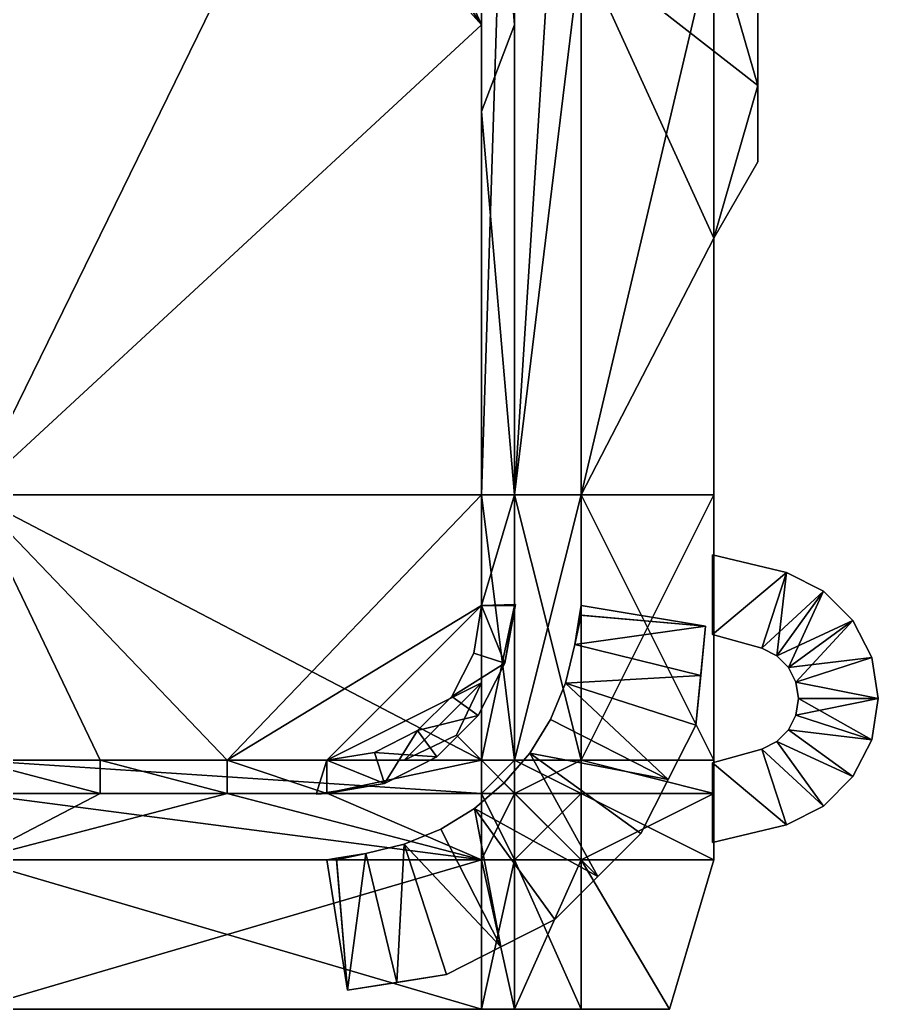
# Model space of a CAD drawing. Header units: millimetres. Extents: x -78 to 41, y -39 to 54.
# Drawn here: x 2.12 to 40.94, y -39.25 to 5.48 of the extents above; entities that cross this region are included whole.
import ezdxf

# ---------------------------------------------------------------- set-up
doc = ezdxf.new("R2010")
doc.units = ezdxf.units.MM
for name, color, linetype in [('CUBE2', 7, 'Continuous'), ('TUBE11_CO3', 7, 'Continuous'), ('TUBE5_COP7', 7, 'Continuous'), ('TUBE5_EXT8', 7, 'Continuous')]:
    doc.layers.add(name, color=color, linetype=linetype)

msp = doc.modelspace()

# ---------------------------------------------------------------- meshes
at = {"layer": 'CUBE2'}
mesh = msp.add_polyface(dxfattribs=at)
corners = [(5.75, 31.007, 17.966), (11.5, 31.007, 17.966), (16, 32.507, 17.966), (16, 31.007, 17.966), (0, 32.507, 17.966), (0, 31.007, 17.966), (0, -15.993, -14.034), (0, 31.007, -14.034), (23, 31.007, -14.034), (0, 32.507, -14.034), (23, 32.507, -14.034), (11.5, 31.007, 15.466), (11.5, 31.007, 5.966), (16, 31.007, 5.966), (16, 31.007, 15.466), (16, 31.007, 15.466), (0, 31.007, -1.034), (0, 31.007, -8.034), (5.75, 31.007, -8.034), (5.75, 31.007, 5.966), (0, 31.007, 5.966), (-5.75, 31.007, 5.966), (-5.75, 31.007, -8.034), (23, 5.257, -8.034), (19.5, 31.007, -8.034), (16, 31.007, -8.034), (23, 27.507, -8.034), (11.5, 31.007, -8.034), (23, 24.007, -8.034), (23, 31.007, 15.466), (19.5, 31.007, 15.466), (21.724, 29.73, 5.966), (19.5, 31.007, 5.966), (19.5, 31.007, -1.034), (21.724, 29.73, -8.034), (-5.75, 31.007, 17.966), (-5.75, 31.007, 15.466), (0, 31.007, 15.466), (5.75, 31.007, 15.466), (19.5, 31.007, 10.716)]
mesh.append_faces([[corners[k] for k in face] for face in [(9, 8, 7), (16, 19, 20), (34, 33, 24), (13, 33, 32), (20, 38, 37)]], dxfattribs={"vtx0": -1})
mesh.append_faces([[corners[k] for k in face] for face in [(4, 0, 2)]], dxfattribs={"vtx0": -1, "vtx1": -1})
mesh.append_faces([[corners[k] for k in face] for face in [(16, 18, 19), (23, 18, 17), (27, 23, 28), (29, 14, 30)]], dxfattribs={"vtx0": -1, "vtx2": -1})
mesh.append_faces([[corners[k] for k in face] for face in [(20, 21, 16), (19, 18, 12), (12, 27, 13), (38, 19, 11)]], dxfattribs={"vtx1": -1})
mesh.append_faces([[corners[k] for k in face] for face in [(0, 1, 2), (15, 11, 13), (24, 25, 26), (25, 27, 28), (27, 18, 23), (13, 25, 33), (14, 13, 39)]], dxfattribs={"vtx1": -1, "vtx2": -1})
mesh.append_faces([[corners[k] for k in face] for face in [(1, 3, 2), (4, 5, 0), (6, 7, 8), (9, 10, 8), (11, 12, 13), (13, 14, 15), (16, 17, 18), (22, 17, 16), (29, 15, 14), (31, 32, 33), (35, 5, 4), (5, 35, 36), (36, 37, 5), (0, 5, 37), (37, 38, 0), (1, 0, 38), (38, 11, 1), (3, 1, 11), (11, 15, 3), (2, 3, 15), (25, 24, 33), (39, 30, 14), (13, 32, 39), (18, 27, 12), (27, 25, 13), (19, 12, 11), (20, 19, 38), (37, 36, 21), (21, 20, 37)]], dxfattribs={"vtx2": -1})
mesh = msp.add_polyface(dxfattribs=at)
corners = [(23, 31.007, 15.466), (24.5, 31.007, 15.466), (24.5, 32.507, 15.466), (23, 32.507, 15.466), (24.5, 5.257, 17.966), (24.5, 24.007, 17.966), (23, 24.007, 17.966), (23, 1.34, 17.966), (24.5, 31.007, 15.466), (27.5, 31.007, 15.466), (27.5, 32.507, 15.466), (24.5, 32.507, 15.466), (27.5, 8.757, 15.466), (33.5, 32.507, 17.966), (27.5, 32.507, 17.966), (27.5, 31.007, 17.966), (23, -15.993, -14.034), (23, 31.007, -14.034), (24.5, 31.007, -14.034), (23, 32.507, -14.034), (24.5, 32.507, -14.034), (24.5, -15.993, -14.034), (27.5, 31.007, -14.034), (21.724, 29.73, 15.466), (23, 27.507, 15.466), (23, 24.007, 15.466), (23, 24.007, 15.466), (23, 27.507, 15.466), (21.724, 29.73, 5.966), (21.724, 29.73, -8.034), (23, 27.507, 5.966), (23, 27.507, -8.034), (19.5, 31.007, -8.034), (16, 31.007, -8.034), (23, 24.007, -8.034), (23, -15.993, 15.466), (19.5, 31.007, 15.466), (23, 5.257, 5.966), (23, 24.007, 5.966), (23, 5.257, -8.034), (19.5, 31.007, -1.034), (24.5, 24.007, 15.466), (24.5, -15.993, 15.466), (24.5, -15.993, 15.466), (27.5, 8.757, 17.966), (19.5, 31.007, 10.716), (19.5, 31.007, 5.966), (16, 31.007, 15.466), (23, 1.34, 15.466)]
mesh.append_faces([[corners[k] for k in face] for face in [(8, 12, 9), (19, 18, 17), (20, 22, 18), (0, 36, 23), (28, 45, 46), (38, 24, 30), (3, 47, 0), (30, 23, 28)]], dxfattribs={"vtx0": -1})
mesh.append_faces([[corners[k] for k in face] for face in [(7, 4, 6)]], dxfattribs={"vtx0": -1, "vtx1": -1})
mesh.append_faces([[corners[k] for k in face] for face in [(33, 34, 31)]], dxfattribs={"vtx0": -1, "vtx2": -1})
mesh.append_faces([[corners[k] for k in face] for face in [(28, 29, 30), (1, 8, 2), (41, 42, 1)]], dxfattribs={"vtx1": -1})
mesh.append_faces([[corners[k] for k in face] for face in [(23, 24, 25), (25, 27, 23), (37, 38, 39), (29, 28, 40), (44, 15, 12), (28, 23, 45), (41, 1, 27)]], dxfattribs={"vtx1": -1, "vtx2": -1})
mesh.append_faces([[corners[k] for k in face] for face in [(0, 1, 2), (2, 3, 0), (4, 5, 6), (8, 9, 10), (10, 11, 8), (13, 14, 15), (16, 17, 18), (19, 20, 18), (21, 18, 22), (24, 26, 25), (27, 0, 23), (29, 31, 30), (31, 29, 32), (25, 26, 35), (38, 34, 39), (43, 8, 1), (15, 9, 12), (10, 9, 15), (26, 38, 37), (23, 36, 45), (38, 26, 24), (27, 25, 41), (1, 0, 27), (41, 5, 4), (6, 5, 41), (41, 25, 6), (48, 7, 6), (6, 25, 48), (38, 30, 31), (31, 34, 38), (30, 24, 23)]], dxfattribs={"vtx2": -1})
mesh = msp.add_polyface(dxfattribs=at)
corners = [(19.5, -27.993, 5.966), (21.873, -26.866, 5.966), (23, -24.493, 5.966), (16, -27.993, 5.966), (23, -20.993, 5.966), (11.5, -27.993, 5.966), (23, -15.993, 5.966), (0, -15.993, 5.966), (0, -27.993, 5.966), (5.75, -27.993, 5.966), (0, -15.993, -14.034), (23, -15.993, -14.034), (23, -27.993, -14.034), (0, -27.993, -14.034), (23, 31.007, -14.034), (5.75, -27.993, 15.466), (11.5, -27.993, 15.466), (0, -27.993, 15.466), (16, -27.993, 15.466), (16, -27.993, 15.466), (0, -27.993, 15.466), (23, -15.993, 15.466), (23, -20.993, 15.466), (23, -20.993, 15.466), (23, -15.993, 15.466), (23, -15.993, -8.034), (0, -15.993, -8.034), (23, -27.993, 15.466), (23, -24.493, 15.466), (21.873, -26.866, 15.466), (23, 5.257, -8.034), (0, 31.007, -8.034), (23, 1.34, 15.466), (23, 24.007, 15.466), (19.5, -27.993, 15.466), (-16, -27.993, 15.466), (11.5, -27.993, 17.966), (16, -27.993, 17.966), (5.75, -27.993, 17.966), (0, -27.993, 17.966), (-5.75, -27.993, 15.466), (-5.75, -27.993, 17.966), (-11.5, -27.993, 5.966), (-5.75, -27.993, 5.966)]
mesh.append_faces([[corners[k] for k in face] for face in [(10, 12, 13), (27, 28, 29), (17, 41, 39)]], dxfattribs={"vtx0": -1})
mesh.append_faces([[corners[k] for k in face] for face in [(7, 5, 6), (9, 19, 5)]], dxfattribs={"vtx0": -1, "vtx1": -1})
mesh.append_faces([[corners[k] for k in face] for face in [(2, 3, 0), (4, 5, 3), (7, 9, 5), (27, 22, 28), (30, 31, 26), (9, 20, 19), (7, 42, 43)]], dxfattribs={"vtx0": -1, "vtx2": -1})
mesh.append_faces([[corners[k] for k in face] for face in [(15, 16, 17), (6, 25, 7)]], dxfattribs={"vtx1": -1})
mesh.append_faces([[corners[k] for k in face] for face in [(2, 4, 3), (4, 6, 5), (16, 18, 17), (18, 19, 17), (32, 33, 21), (17, 20, 35), (18, 27, 34)]], dxfattribs={"vtx1": -1, "vtx2": -1})
mesh.append_faces([[corners[k] for k in face] for face in [(0, 1, 2), (7, 8, 9), (10, 11, 12), (14, 11, 10), (19, 20, 17), (21, 22, 23), (23, 24, 21), (25, 26, 7), (27, 23, 22), (26, 25, 30), (21, 24, 32), (19, 34, 0), (0, 3, 19), (19, 3, 5), (9, 8, 20), (29, 28, 2), (2, 1, 29), (34, 19, 18), (27, 29, 34), (36, 37, 18), (18, 16, 36), (38, 36, 16), (16, 15, 38), (39, 38, 15), (15, 17, 39), (17, 40, 41), (34, 29, 1), (1, 0, 34), (43, 8, 7)]], dxfattribs={"vtx2": -1})
mesh = msp.add_polyface(dxfattribs=at)
corners = [(24.5, -15.993, 17.966), (23, 1.34, 17.966), (23, -15.993, 17.966), (24.5, 5.257, 17.966), (24.5, -27.993, 15.466), (24.5, -20.993, 15.466), (23, -27.993, 15.466), (23, -20.993, 15.466), (24.5, 31.007, 15.466), (24.5, -15.993, 15.466), (27.5, 8.757, 15.466), (27.5, -15.993, 15.466), (24.5, -27.993, 15.466), (27.5, -27.993, 15.466), (33.5, -4.39, 17.966), (27.5, 8.757, 17.966), (27.5, -15.993, 17.966), (33.5, -15.993, 17.966), (27.5, -27.993, 17.966), (33.5, -27.993, 17.966), (23, -15.993, -14.034), (24.5, -15.993, -14.034), (24.5, -27.993, -14.034), (23, -27.993, -14.034), (24.5, 31.007, -14.034), (27.5, -15.993, -14.034), (27.5, -27.993, -14.034), (27.5, 31.007, -14.034), (33.5, -15.993, -14.034), (33.5, -27.993, -14.034), (23, -15.993, 5.966), (23, 5.257, 5.966), (23, -15.993, -8.034), (23, 5.257, -8.034), (24.5, -15.993, 15.466), (24.5, 31.007, 15.466), (23, -20.993, 5.966), (23, -20.993, 15.466), (23, -15.993, 15.466), (23, 24.007, 15.466), (23, -20.993, 17.966), (24.5, -20.993, 17.966), (24.5, 24.007, 15.466), (23, -15.993, 15.466), (23, 1.34, 15.466), (23, -24.493, 5.966), (23, -24.493, 15.466), (33.5, 9.41, -14.034), (33.5, -4.39, -14.034)]
mesh.append_faces([[corners[k] for k in face] for face in [(0, 1, 2), (14, 16, 17), (20, 22, 23), (21, 26, 22), (25, 29, 26), (30, 37, 38), (38, 31, 30)]], dxfattribs={"vtx0": -1})
mesh.append_faces([[corners[k] for k in face] for face in [(42, 3, 34)]], dxfattribs={"vtx0": -1, "vtx1": -1})
mesh.append_faces([[corners[k] for k in face] for face in [(48, 25, 47)]], dxfattribs={"vtx0": -1, "vtx1": -1, "vtx2": -1})
mesh.append_faces([[corners[k] for k in face] for face in [(1, 0, 3), (14, 15, 16), (31, 33, 32), (15, 10, 11), (47, 25, 27)]], dxfattribs={"vtx0": -1, "vtx2": -1})
mesh.append_faces([[corners[k] for k in face] for face in [(4, 5, 6), (30, 31, 32), (16, 11, 18), (5, 4, 34), (2, 1, 43)]], dxfattribs={"vtx1": -1})
mesh.append_faces([[corners[k] for k in face] for face in [(8, 9, 10), (34, 9, 35), (4, 12, 34), (38, 39, 31)]], dxfattribs={"vtx1": -1, "vtx2": -1})
mesh.append_faces([[corners[k] for k in face] for face in [(5, 7, 6), (9, 11, 10), (12, 13, 11), (11, 9, 12), (18, 19, 17), (17, 16, 18), (20, 21, 22), (24, 21, 20), (21, 25, 26), (27, 25, 21), (25, 28, 29), (11, 13, 18), (12, 9, 34), (11, 16, 15), (30, 36, 37), (40, 41, 0), (0, 2, 40), (3, 0, 34), (1, 44, 43), (40, 2, 43), (43, 7, 40), (41, 40, 7), (7, 5, 41), (0, 41, 5), (5, 34, 0), (45, 46, 37), (37, 36, 45), (48, 28, 25)]], dxfattribs={"vtx2": -1})
mesh = msp.add_polyface(dxfattribs=at)
corners = [(27.5, 8.757, 17.966), (35.5, 2.51, 17.966), (35.5, 5.96, 17.966), (33.5, 9.41, 17.966), (33.5, -4.39, 17.966), (35.5, 5.96, 13.966), (33.5, 9.41, 13.966), (35.5, 2.51, 13.966), (35.5, -0.94, 13.966), (35.5, 5.96, 9.966), (33.5, 9.41, 9.966), (35.5, 2.51, 9.966), (35.5, -0.94, 9.966), (35.5, 5.96, 5.966), (33.5, 9.41, 5.966), (35.5, 2.51, 5.966), (35.5, -0.94, 5.966), (35.5, 5.96, 1.966), (33.5, 9.41, 1.966), (35.5, 2.51, 1.966), (35.5, -0.94, 1.966), (35.5, 5.96, -2.034), (33.5, 9.41, -2.034), (35.5, 2.51, -2.034), (35.5, -0.94, -2.034), (35.5, 5.96, -6.034), (33.5, 9.41, -6.034), (35.5, 2.51, -6.034), (35.5, -0.94, -6.034), (35.5, 5.96, -10.034), (33.5, 9.41, -10.034), (35.5, 2.51, -10.034), (35.5, -0.94, -10.034), (35.5, 2.51, -14.034), (35.5, 5.96, -14.034), (35.5, -0.94, -14.034), (33.5, 9.41, -14.034), (33.5, -4.39, -14.034)]
mesh.append_faces([[corners[k] for k in face] for face in [(1, 0, 4), (36, 33, 37)]], dxfattribs={"vtx0": -1, "vtx1": -1, "vtx2": -1})
mesh.append_faces([[corners[k] for k in face] for face in [(0, 1, 2), (0, 2, 3)]], dxfattribs={"vtx0": -1, "vtx2": -1})
mesh.append_faces([[corners[k] for k in face] for face in [(3, 2, 5), (5, 6, 3), (2, 1, 7), (7, 5, 2), (8, 7, 1), (6, 5, 9), (9, 10, 6), (5, 7, 11), (11, 9, 5), (7, 8, 12), (12, 11, 7), (10, 9, 13), (13, 14, 10), (9, 11, 15), (15, 13, 9), (11, 12, 16), (16, 15, 11), (14, 13, 17), (17, 18, 14), (13, 15, 19), (19, 17, 13), (15, 16, 20), (20, 19, 15), (18, 17, 21), (21, 22, 18), (17, 19, 23), (23, 21, 17), (19, 20, 24), (24, 23, 19), (22, 21, 25), (25, 26, 22), (21, 23, 27), (27, 25, 21), (23, 24, 28), (28, 27, 23), (26, 25, 29), (29, 30, 26), (25, 27, 31), (31, 29, 25), (27, 28, 32), (32, 31, 27), (29, 31, 33), (33, 34, 29), (31, 32, 35), (35, 33, 31), (36, 34, 33), (30, 29, 34)]], dxfattribs={"vtx2": -1})
mesh = msp.add_polyface(dxfattribs=at)
corners = [(35.5, 2.51, 17.966), (33.5, -4.39, 17.966), (35.5, -0.94, 17.966), (33.5, -15.993, 17.966), (33.5, -27.993, 17.966), (33.5, -27.993, 13.966), (33.5, -15.993, 13.966), (33.5, -27.993, 9.966), (33.5, -15.993, 9.966), (33.5, -27.993, 5.966), (33.5, -15.993, 5.966), (33.5, -27.993, 1.966), (33.5, -15.993, 1.966), (33.5, -27.993, -2.034), (33.5, -15.993, -2.034), (33.5, -27.993, -6.034), (33.5, -15.993, -6.034), (33.5, -27.993, -10.034), (33.5, -15.993, -10.034), (33.5, -27.993, -14.034), (33.5, -15.993, -14.034), (35.5, -0.94, 13.966), (33.5, -4.39, 13.966), (33.5, -4.39, 9.966), (35.5, -0.94, 9.966), (33.5, -4.39, 5.966), (35.5, -0.94, 5.966), (33.5, -4.39, 1.966), (35.5, -0.94, 1.966), (33.5, -4.39, -2.034), (35.5, -0.94, -2.034), (33.5, -4.39, -6.034), (35.5, -0.94, -6.034), (33.5, -4.39, -10.034), (35.5, -0.94, -10.034), (33.5, -4.39, -14.034), (35.5, -0.94, -14.034), (35.5, 2.51, -14.034)]
mesh.append_faces([[corners[k] for k in face] for face in [(0, 1, 2), (6, 1, 3), (8, 22, 6), (10, 23, 8), (12, 25, 10), (14, 27, 12), (16, 29, 14), (18, 31, 16), (20, 33, 18)]], dxfattribs={"vtx0": -1})
mesh.append_faces([[corners[k] for k in face] for face in [(3, 4, 5), (5, 6, 3), (6, 5, 7), (7, 8, 6), (8, 7, 9), (9, 10, 8), (10, 9, 11), (11, 12, 10), (12, 11, 13), (13, 14, 12), (14, 13, 15), (15, 16, 14), (16, 15, 17), (17, 18, 16), (18, 17, 19), (19, 20, 18), (0, 2, 21), (2, 1, 22), (22, 21, 2), (6, 22, 1), (21, 22, 23), (23, 24, 21), (8, 23, 22), (24, 23, 25), (25, 26, 24), (10, 25, 23), (26, 25, 27), (27, 28, 26), (12, 27, 25), (28, 27, 29), (29, 30, 28), (14, 29, 27), (30, 29, 31), (31, 32, 30), (16, 31, 29), (32, 31, 33), (33, 34, 32), (18, 33, 31), (34, 33, 35), (35, 36, 34), (20, 35, 33), (37, 36, 35)]], dxfattribs={"vtx2": -1})
mesh = msp.add_polyface(dxfattribs=at)
corners = [(16, -29.493, 17.966), (16, -27.993, 17.966), (11.5, -27.993, 17.966), (11.5, -29.493, 17.966), (5.75, -27.993, 17.966), (5.75, -29.493, 17.966), (0, -27.993, 17.966), (0, -29.493, 17.966), (11.5, -29.493, 15.466), (0, -32.493, 15.466), (23, -32.493, 15.466), (5.75, -29.493, 15.466), (0, -29.493, 15.466), (0, -39.253, 17.966), (23, -39.253, 17.966), (23, -32.493, 17.966), (0, -32.493, 17.966), (0, -32.493, -14.034), (23, -32.493, -14.034), (23, -39.253, -14.034), (0, -39.253, -14.034), (0, -29.493, -14.034), (23, -29.493, -14.034), (0, -27.993, -14.034), (23, -27.993, -14.034), (0, -39.253, 13.966), (23, -39.253, 13.966), (0, -39.253, 9.966), (23, -39.253, 9.966), (0, -39.253, 5.966), (23, -39.253, 5.966), (0, -39.253, 1.966), (23, -39.253, 1.966), (0, -39.253, -2.034), (23, -39.253, -2.034), (0, -39.253, -6.034), (23, -39.253, -6.034), (0, -39.253, -10.034), (23, -39.253, -10.034), (0, -27.993, 5.966), (-5.75, -27.993, 5.966), (0, -27.993, 15.466), (16, -29.483, 15.466), (16, -29.483, 15.466), (11.5, -29.493, 15.466), (5.75, -29.493, 15.466), (0, -29.493, 15.466), (-16, -29.493, 15.466), (-5.75, -27.993, 17.966)]
mesh.append_faces([[corners[k] for k in face] for face in [(17, 19, 20), (21, 18, 17), (23, 22, 21), (25, 14, 13), (27, 26, 25), (29, 28, 27), (31, 30, 29), (33, 32, 31), (35, 34, 33), (37, 36, 35), (20, 38, 37)]], dxfattribs={"vtx0": -1})
mesh.append_faces([[corners[k] for k in face] for face in [(2, 3, 0), (4, 5, 3), (8, 9, 10), (44, 8, 42), (45, 11, 8)]], dxfattribs={"vtx0": -1, "vtx2": -1})
mesh.append_faces([[corners[k] for k in face] for face in [(39, 40, 41)]], dxfattribs={"vtx1": -1})
mesh.append_faces([[corners[k] for k in face] for face in [(2, 4, 3), (4, 6, 5), (8, 11, 9), (44, 45, 8), (45, 46, 11)]], dxfattribs={"vtx1": -1, "vtx2": -1})
mesh.append_faces([[corners[k] for k in face] for face in [(0, 1, 2), (6, 7, 5), (11, 12, 9), (13, 14, 15), (15, 16, 13), (17, 18, 19), (21, 22, 18), (23, 24, 22), (25, 26, 14), (27, 28, 26), (29, 30, 28), (31, 32, 30), (33, 34, 32), (35, 36, 34), (37, 38, 36), (20, 19, 38), (42, 43, 44), (46, 12, 11), (10, 9, 16), (12, 46, 47), (7, 6, 48), (5, 7, 46), (46, 45, 5), (3, 5, 45), (45, 44, 3), (0, 3, 44), (44, 43, 0), (47, 46, 7)]], dxfattribs={"vtx2": -1})
mesh = msp.add_polyface(dxfattribs=at)
corners = [(23, -32.493, 15.466), (23, -29.493, 15.466), (16, -29.483, 15.466), (11.5, -29.493, 15.466), (23, -29.493, 15.466), (24.5, -29.493, 15.466), (24.5, -27.993, 15.466), (23, -27.993, 15.466), (24.5, -32.493, 15.466), (24.5, -29.493, 15.466), (23, -39.253, 17.966), (24.5, -39.253, 17.966), (24.5, -32.493, 17.966), (23, -32.493, 17.966), (27.5, -27.993, 15.466), (24.5, -27.993, 15.466), (27.5, -29.493, 15.466), (27.5, -32.493, 17.966), (23, -32.493, -14.034), (24.5, -32.493, -14.034), (24.5, -39.253, -14.034), (23, -39.253, -14.034), (23, -29.493, -14.034), (24.5, -29.493, -14.034), (23, -27.993, -14.034), (24.5, -27.993, -14.034), (27.5, -39.253, -14.034), (27.5, -32.493, -14.034), (27.5, -29.493, -14.034), (23, -39.253, 13.966), (24.5, -39.253, 13.966), (23, -39.253, 9.966), (24.5, -39.253, 9.966), (23, -39.253, 5.966), (24.5, -39.253, 5.966), (23, -39.253, 1.966), (24.5, -39.253, 1.966), (23, -39.253, -2.034), (24.5, -39.253, -2.034), (23, -39.253, -6.034), (24.5, -39.253, -6.034), (23, -39.253, -10.034), (24.5, -39.253, -10.034), (27.5, -39.253, 17.966), (27.5, -39.253, 13.966), (0, -32.493, 17.966), (16, -27.993, 15.466), (16, -29.483, 15.466), (16, -27.993, 17.966), (16, -29.493, 17.966)]
mesh.append_faces([[corners[k] for k in face] for face in [(18, 20, 21), (22, 19, 18), (24, 23, 22), (19, 26, 20), (23, 27, 19), (25, 28, 23), (29, 11, 10), (31, 30, 29), (33, 32, 31), (35, 34, 33), (37, 36, 35), (39, 38, 37), (41, 40, 39), (21, 42, 41), (30, 43, 11), (32, 44, 30), (7, 47, 4)]], dxfattribs={"vtx0": -1})
mesh.append_faces([[corners[k] for k in face] for face in [(12, 8, 13), (13, 0, 45), (5, 9, 6), (4, 47, 1)]], dxfattribs={"vtx1": -1})
mesh.append_faces([[corners[k] for k in face] for face in [(2, 3, 0)]], dxfattribs={"vtx1": -1, "vtx2": -1})
mesh.append_faces([[corners[k] for k in face] for face in [(0, 1, 2), (4, 5, 6), (6, 7, 4), (0, 8, 9), (9, 1, 0), (10, 11, 12), (12, 13, 10), (14, 15, 9), (16, 9, 8), (17, 12, 11), (18, 19, 20), (22, 23, 19), (24, 25, 23), (29, 30, 11), (31, 32, 30), (33, 34, 32), (35, 36, 34), (37, 38, 36), (39, 40, 38), (41, 42, 40), (21, 20, 42), (9, 5, 4), (4, 1, 9), (8, 0, 13), (9, 15, 6), (7, 46, 47), (47, 2, 1), (48, 49, 47), (47, 46, 48)]], dxfattribs={"vtx2": -1})
mesh = msp.add_polyface(dxfattribs=at)
corners = [(24.5, -29.493, 15.466), (27.5, -29.493, 15.466), (27.5, -27.993, 15.466), (24.5, -32.493, 15.466), (27.5, -32.493, 15.466), (33.5, -29.493, 17.966), (33.5, -27.993, 17.966), (27.5, -27.993, 17.966), (27.5, -29.493, 17.966), (27.5, -32.493, 17.966), (33.5, -32.493, 17.966), (24.5, -29.493, -14.034), (27.5, -29.493, -14.034), (27.5, -32.493, -14.034), (24.5, -27.993, -14.034), (27.5, -27.993, -14.034), (33.5, -29.493, -14.034), (33.5, -32.493, -14.034), (33.5, -27.993, -14.034), (33.5, -29.493, 13.966), (33.5, -27.993, 13.966), (33.5, -32.493, 13.966), (33.5, -29.493, 9.966), (33.5, -27.993, 9.966), (33.5, -32.493, 9.966), (33.5, -29.493, 5.966), (33.5, -27.993, 5.966), (33.5, -32.493, 5.966), (33.5, -29.493, 1.966), (33.5, -27.993, 1.966), (33.5, -32.493, 1.966), (33.5, -29.493, -2.034), (33.5, -27.993, -2.034), (33.5, -32.493, -2.034), (33.5, -29.493, -6.034), (33.5, -27.993, -6.034), (33.5, -32.493, -6.034), (33.5, -29.493, -10.034), (33.5, -27.993, -10.034), (33.5, -32.493, -10.034), (31.5, -39.253, -14.034), (24.5, -32.493, 17.966)]
mesh.append_faces([[corners[k] for k in face] for face in [(12, 17, 13), (15, 16, 12)]], dxfattribs={"vtx0": -1})
mesh.append_faces([[corners[k] for k in face] for face in [(7, 2, 8), (9, 4, 41), (8, 1, 9)]], dxfattribs={"vtx1": -1})
mesh.append_faces([[corners[k] for k in face] for face in [(0, 1, 2), (3, 4, 1), (5, 6, 7), (7, 8, 5), (9, 10, 5), (5, 8, 9), (11, 12, 13), (14, 15, 12), (12, 16, 17), (15, 18, 16), (6, 5, 19), (19, 20, 6), (5, 10, 21), (21, 19, 5), (20, 19, 22), (22, 23, 20), (19, 21, 24), (24, 22, 19), (23, 22, 25), (25, 26, 23), (22, 24, 27), (27, 25, 22), (26, 25, 28), (28, 29, 26), (25, 27, 30), (30, 28, 25), (29, 28, 31), (31, 32, 29), (28, 30, 33), (33, 31, 28), (32, 31, 34), (34, 35, 32), (31, 33, 36), (36, 34, 31), (35, 34, 37), (37, 38, 35), (34, 36, 39), (39, 37, 34), (38, 37, 16), (16, 18, 38), (37, 39, 17), (17, 16, 37), (40, 17, 39), (2, 1, 8), (4, 3, 41), (1, 4, 9)]], dxfattribs={"vtx2": -1})
mesh = msp.add_polyface(dxfattribs=at)
corners = [(24.5, -39.253, 17.966), (27.5, -39.253, 17.966), (27.5, -32.493, 17.966), (31.5, -39.253, 17.966), (33.5, -32.493, 17.966), (24.5, -32.493, -14.034), (27.5, -32.493, -14.034), (27.5, -39.253, -14.034), (33.5, -32.493, -14.034), (31.5, -39.253, -14.034), (24.5, -39.253, 13.966), (27.5, -39.253, 13.966), (24.5, -39.253, 9.966), (27.5, -39.253, 9.966), (24.5, -39.253, 5.966), (27.5, -39.253, 5.966), (24.5, -39.253, 1.966), (27.5, -39.253, 1.966), (24.5, -39.253, -2.034), (27.5, -39.253, -2.034), (24.5, -39.253, -6.034), (27.5, -39.253, -6.034), (24.5, -39.253, -10.034), (27.5, -39.253, -10.034), (24.5, -39.253, -14.034), (31.5, -39.253, 13.966), (31.5, -39.253, 9.966), (31.5, -39.253, 5.966), (31.5, -39.253, 1.966), (31.5, -39.253, -2.034), (31.5, -39.253, -6.034), (31.5, -39.253, -10.034), (33.5, -32.493, 13.966), (33.5, -32.493, 9.966), (33.5, -32.493, 5.966), (33.5, -32.493, 1.966), (33.5, -32.493, -2.034), (33.5, -32.493, -6.034), (33.5, -32.493, -10.034)]
mesh.append_faces([[corners[k] for k in face] for face in [(2, 3, 4), (6, 9, 7), (14, 13, 12), (16, 15, 14), (18, 17, 16), (20, 19, 18), (22, 21, 20), (24, 23, 22), (11, 3, 1), (13, 25, 11), (15, 26, 13), (17, 27, 15), (19, 28, 17), (21, 29, 19), (23, 30, 21), (7, 31, 23)]], dxfattribs={"vtx0": -1})
mesh.append_faces([[corners[k] for k in face] for face in [(0, 1, 2), (2, 1, 3), (5, 6, 7), (6, 8, 9), (10, 11, 1), (12, 13, 11), (14, 15, 13), (16, 17, 15), (18, 19, 17), (20, 21, 19), (22, 23, 21), (24, 7, 23), (11, 25, 3), (13, 26, 25), (15, 27, 26), (17, 28, 27), (19, 29, 28), (21, 30, 29), (23, 31, 30), (7, 9, 31), (4, 3, 25), (25, 32, 4), (32, 25, 26), (26, 33, 32), (33, 26, 27), (27, 34, 33), (34, 27, 28), (28, 35, 34), (35, 28, 29), (29, 36, 35), (36, 29, 30), (30, 37, 36), (37, 30, 31), (31, 38, 37), (38, 31, 9)]], dxfattribs={"vtx2": -1})
at = {"layer": 'TUBE11_CO3'}
mesh = msp.add_polyface(dxfattribs=at)
corners = [(40.645, -27.066, -4.04), (40.645, -27.066, -14.04), (40.939, -25.212, -4.04), (40.939, -25.212, -14.04), (39.793, -28.738, -4.04), (39.793, -28.738, -14.04), (38.465, -30.066, -4.04), (38.465, -30.066, -14.04), (36.793, -30.918, -4.04), (36.793, -30.918, -14.04), (33.439, -31.712, -4.04), (33.439, -31.712, -14.04), (36.793, -19.505, -4.04), (36.793, -19.505, -14.04), (33.439, -18.712, -4.04), (33.439, -18.712, -14.04), (38.465, -20.358, -4.04), (38.465, -20.358, -14.04), (39.793, -21.685, -4.04), (39.793, -21.685, -14.04), (40.645, -23.358, -4.04), (40.645, -23.358, -14.04), (37.339, -25.212, -4.04), (37.339, -25.212, -14.04), (37.221, -25.953, -4.04), (37.221, -25.953, -14.04), (36.88, -26.622, -4.04), (36.88, -26.622, -14.04), (36.349, -27.153, -4.04), (36.349, -27.153, -14.04), (35.68, -27.494, -4.04), (35.68, -27.494, -14.04), (33.439, -28.112, -4.04), (33.439, -28.112, -14.04), (33.439, -22.312, -4.04), (33.439, -22.312, -14.04), (35.68, -22.929, -4.04), (35.68, -22.929, -14.04), (36.349, -23.27, -4.04), (36.349, -23.27, -14.04), (36.88, -23.801, -4.04), (36.88, -23.801, -14.04), (37.221, -24.47, -4.04), (37.221, -24.47, -14.04)]
mesh.append_faces([[corners[k] for k in face] for face in [(2, 24, 0), (0, 26, 4), (4, 28, 6), (6, 30, 8), (8, 32, 10), (12, 34, 36), (12, 38, 16), (16, 40, 18), (18, 42, 20), (15, 34, 14)]], dxfattribs={"vtx0": -1})
mesh.append_faces([[corners[k] for k in face] for face in [(0, 1, 2), (4, 5, 0), (6, 7, 4), (8, 9, 6), (10, 11, 8), (12, 13, 14), (16, 17, 12), (18, 19, 16), (20, 21, 18), (2, 3, 20), (22, 23, 24), (24, 25, 26), (26, 27, 28), (28, 29, 30), (30, 31, 32), (34, 35, 36), (36, 37, 38), (38, 39, 40), (40, 41, 42), (42, 43, 22), (5, 27, 1), (7, 29, 5), (9, 31, 7), (11, 33, 9)]], dxfattribs={"vtx1": -1})
mesh.append_faces([[corners[k] for k in face] for face in [(1, 3, 2), (5, 1, 0), (7, 5, 4), (9, 7, 6), (11, 9, 8), (13, 15, 14), (17, 13, 12), (19, 17, 16), (21, 19, 18), (3, 21, 20), (23, 25, 24), (25, 27, 26), (27, 29, 28), (29, 31, 30), (31, 33, 32), (35, 37, 36), (37, 39, 38), (39, 41, 40), (41, 43, 42), (43, 23, 22), (2, 22, 24), (0, 24, 26), (4, 26, 28), (6, 28, 30), (8, 30, 32), (12, 14, 34), (12, 36, 38), (16, 38, 40), (18, 40, 42), (42, 22, 2), (2, 20, 42), (1, 25, 23), (23, 3, 1), (27, 25, 1), (29, 27, 5), (31, 29, 7), (33, 31, 9), (13, 37, 35), (35, 15, 13), (17, 39, 37), (37, 13, 17), (19, 41, 39), (39, 17, 19), (21, 43, 41), (41, 19, 21), (3, 23, 43), (43, 21, 3), (15, 35, 34), (10, 32, 33), (33, 11, 10)]], dxfattribs={"vtx2": -1})
at = {"layer": 'TUBE5_COP7'}
mesh = msp.add_polyface(dxfattribs=at)
corners = [(24.048, -23.608, 17.966), (24.048, -23.608, 5.666), (24.5, -20.993, 17.966), (24.537, -20.955, 5.666), (22.846, -25.968, 17.966), (22.846, -25.968, 5.666), (20.974, -27.84, 17.966), (20.974, -27.84, 5.666), (18.615, -29.042, 17.966), (18.615, -29.042, 5.666), (16, -29.493, 17.966), (15.531, -29.53, 5.666), (23, -20.993, 17.966), (23, -20.993, 5.666), (22.657, -23.156, 5.666), (22.657, -23.156, 17.966), (21.663, -25.108, 17.966), (21.663, -25.108, 5.666), (20.114, -26.656, 17.966), (20.114, -26.656, 5.666), (18.163, -27.651, 17.966), (18.163, -27.651, 5.666), (16, -27.993, 17.966), (16, -27.993, 5.666)]
mesh.append_faces([[corners[k] for k in face] for face in [(12, 14, 15), (0, 16, 4), (4, 18, 6), (1, 13, 3), (3, 12, 2)]], dxfattribs={"vtx0": -1})
mesh.append_faces([[corners[k] for k in face] for face in [(0, 1, 2), (4, 5, 0), (6, 7, 4), (8, 9, 6), (10, 11, 8), (15, 14, 16), (16, 17, 18), (18, 19, 20), (20, 21, 22), (6, 18, 8), (5, 17, 1), (7, 19, 5), (9, 21, 7), (11, 23, 9)]], dxfattribs={"vtx1": -1})
mesh.append_faces([[corners[k] for k in face] for face in [(1, 3, 2), (5, 1, 0), (7, 5, 4), (9, 7, 6), (11, 9, 8), (12, 13, 14), (14, 17, 16), (17, 19, 18), (19, 21, 20), (21, 23, 22), (12, 15, 0), (0, 2, 12), (0, 15, 16), (4, 16, 18), (18, 20, 8), (8, 20, 22), (22, 10, 8), (1, 14, 13), (17, 14, 1), (19, 17, 5), (21, 19, 7), (23, 21, 9), (10, 22, 23), (23, 11, 10), (3, 13, 12)]], dxfattribs={"vtx2": -1})
at = {"layer": 'TUBE5_EXT8'}
mesh = msp.add_polyface(dxfattribs=at)
corners = [(32.913, -24.172, 17.966), (33.136, -21.928, 11.816), (33.136, -21.928, 17.966), (32.69, -26.416, 5.666), (32.913, -24.172, 5.666), (33.136, -21.928, 5.666), (32.69, -26.416, 17.966), (31.444, -28.862, 17.966), (30.198, -31.309, 17.966), (30.198, -31.309, 5.666), (31.444, -28.862, 5.666), (28.256, -33.25, 17.966), (26.315, -35.191, 17.966), (26.315, -35.191, 5.666), (28.256, -33.25, 5.666), (23.869, -36.437, 17.966), (21.423, -37.684, 17.966), (21.423, -37.684, 5.666), (23.869, -36.437, 5.666), (19.179, -38.039, 17.966), (16.935, -38.395, 17.966), (16.935, -38.395, 11.816), (16.935, -38.395, 5.666), (19.179, -38.039, 5.666), (27.5, -20.993, 11.816), (27.5, -21.438, 17.966), (26.803, -24.504, 17.966), (27.219, -22.77, 17.966), (25.19, -27.67, 17.966), (26.12, -26.15, 17.966), (22.677, -30.183, 17.966), (24.032, -29.025, 17.966), (19.51, -31.797, 17.966), (21.157, -31.114, 17.966), (17.777, -32.212, 17.966), (16.444, -32.493, 17.966), (16, -32.493, 11.816), (16.444, -32.423, 5.676), (17.777, -32.212, 5.666), (19.51, -31.797, 5.666), (21.157, -31.114, 5.666), (22.677, -30.183, 5.666), (24.032, -29.025, 5.666), (25.19, -27.67, 5.666), (26.12, -26.15, 5.666), (26.803, -24.504, 5.666), (27.219, -22.77, 5.666), (27.43, -21.438, 5.676), (27.219, -22.77, 11.816), (26.803, -24.504, 11.816), (26.12, -26.15, 11.816), (25.19, -27.67, 11.816), (24.032, -29.025, 11.816), (22.677, -30.183, 11.816), (21.157, -31.114, 11.816), (19.51, -31.797, 11.816), (17.777, -32.212, 11.816)]
mesh.append_faces([[corners[k] for k in face] for face in [(0, 1, 2), (2, 24, 25), (28, 7, 29), (34, 20, 19), (36, 22, 21), (23, 39, 17), (18, 41, 13), (14, 43, 9), (10, 45, 3), (5, 46, 47), (25, 48, 27), (47, 48, 24), (45, 50, 49), (43, 52, 51), (41, 54, 53), (39, 56, 55), (24, 5, 47), (2, 27, 0), (7, 26, 29), (15, 30, 33), (19, 32, 34), (20, 36, 21), (38, 22, 37), (39, 18, 17)]], dxfattribs={"vtx0": -1})
mesh.append_faces([[corners[k] for k in face] for face in [(7, 10, 6), (11, 14, 8), (15, 18, 12)]], dxfattribs={"vtx0": -1, "vtx1": -1})
mesh.append_faces([[corners[k] for k in face] for face in [(1, 0, 6), (1, 6, 3), (7, 9, 10), (11, 13, 14), (15, 17, 18), (21, 23, 17), (21, 17, 16)]], dxfattribs={"vtx0": -1, "vtx2": -1})
mesh.append_faces([[corners[k] for k in face] for face in [(27, 48, 26), (26, 49, 29), (29, 50, 28), (28, 51, 31), (31, 52, 30), (30, 53, 33), (33, 54, 32), (32, 55, 34), (34, 56, 35), (36, 56, 37), (8, 28, 11)]], dxfattribs={"vtx1": -1})
mesh.append_faces([[corners[k] for k in face] for face in [(3, 4, 1), (16, 19, 21)]], dxfattribs={"vtx1": -1, "vtx2": -1})
mesh.append_faces([[corners[k] for k in face] for face in [(4, 5, 1), (7, 8, 9), (10, 3, 6), (11, 12, 13), (14, 9, 8), (15, 16, 17), (18, 13, 12), (19, 20, 21), (21, 22, 23), (2, 1, 24), (26, 6, 0), (0, 27, 26), (28, 8, 7), (30, 12, 11), (11, 31, 30), (32, 16, 15), (15, 33, 32), (34, 35, 20), (36, 37, 22), (23, 38, 39), (18, 40, 41), (14, 42, 43), (10, 44, 45), (5, 4, 46), (25, 24, 48), (48, 49, 26), (49, 48, 46), (46, 45, 49), (47, 46, 48), (49, 50, 29), (50, 51, 28), (51, 50, 44), (44, 43, 51), (45, 44, 50), (51, 52, 31), (52, 53, 30), (53, 52, 42), (42, 41, 53), (43, 42, 52), (53, 54, 33), (54, 55, 32), (55, 54, 40), (40, 39, 55), (41, 40, 54), (55, 56, 34), (56, 36, 35), (56, 38, 37), (39, 38, 56), (24, 1, 5), (2, 25, 27), (7, 6, 26), (28, 31, 11), (15, 12, 30), (19, 16, 32), (20, 35, 36), (38, 23, 22), (39, 40, 18), (14, 13, 41), (41, 42, 14), (10, 9, 43), (43, 44, 10), (4, 3, 45), (45, 46, 4)]], dxfattribs={"vtx2": -1})

doc.saveas('drawing.dxf')
